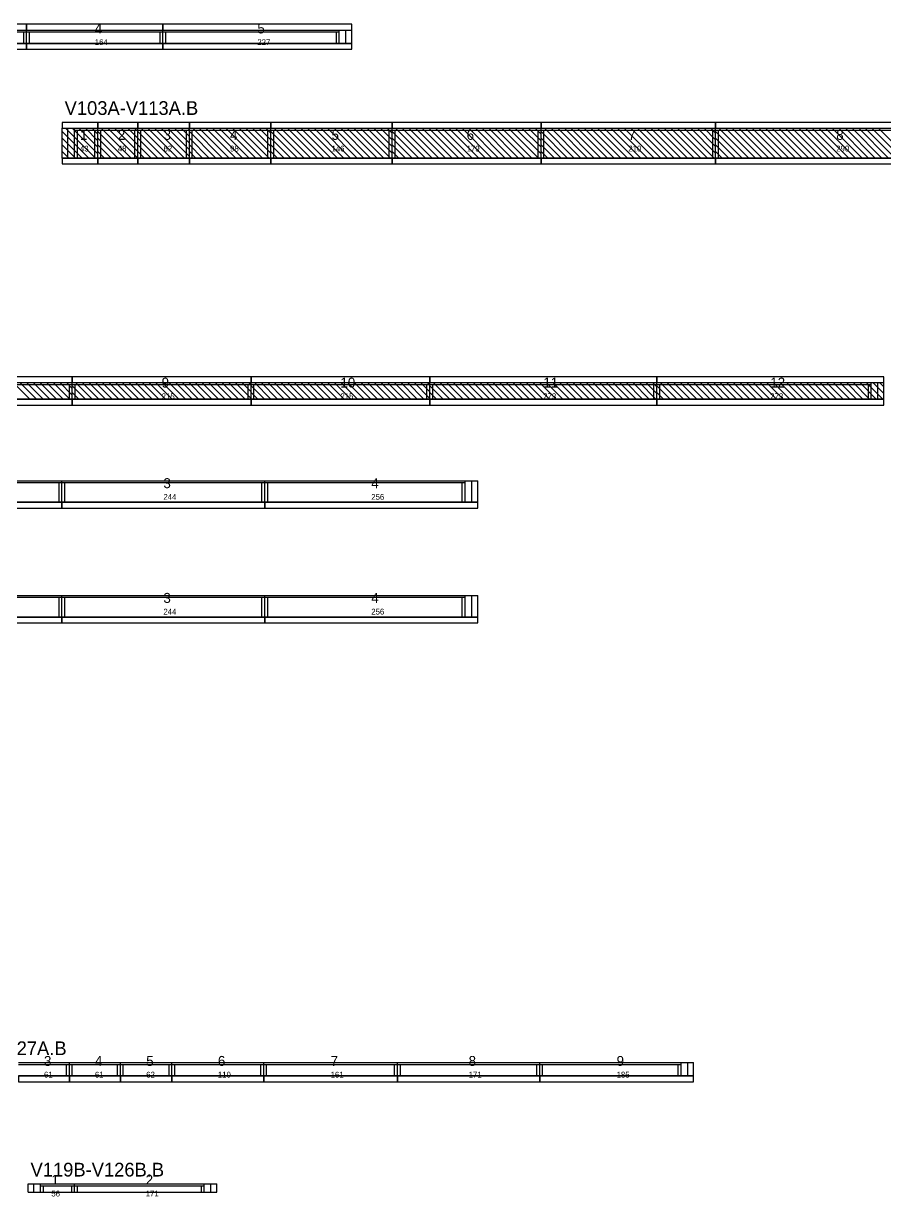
# Model space of a CAD drawing. Header units: metres. Extents: x -10 to 74425, y -2037 to 26.
# Drawn here: x 68877 to 69912, y -1981 to -570 of the extents above; entities that cross this region are included whole.
import ezdxf

# ---------------------------------------------------------------- set-up
doc = ezdxf.new("R2010")
doc.units = ezdxf.units.M
doc.layers.add('VIGAS', color=7, linetype='Continuous')

msp = doc.modelspace()

# ---------------------------------------------------------------- linework, layer by layer
at = {"layer": 'VIGAS'}
for p, q in [((68734.7, -578), (68880.7, -578)), ((68880.7, -594), (68880.7, -578)), ((68880.7, -594), (68880.7, -578)), ((68880.7, -578), (69044.7, -578)), ((68880.7, -594), (68880.7, -578)), ((68880.7, -594), (68880.7, -578)), ((68880.7, -594), (68880.7, -578)), ((69044.7, -594), (69044.7, -578)), ((69044.7, -594), (69044.7, -578)), ((69044.7, -578), (69271.7, -578)), ((69044.7, -594), (69044.7, -578)), ((69044.7, -594), (69044.7, -578)), ((69044.7, -594), (69044.7, -578)), ((69256.7, -594), (69256.7, -578)), ((69264.7, -594), (69264.7, -578)), ((69271.7, -594), (69271.7, -578)), ((68734.7, -580.2), (68880.7, -580.2)), ((68877.2, -594), (68877.2, -580.2)), ((68880.7, -580.2), (69044.7, -580.2)), ((68884.2, -594), (68884.2, -580.2)), ((69041.2, -594), (69041.2, -580.2)), ((69044.7, -580.2), (69256.7, -580.2)), ((69048.2, -594), (69048.2, -580.2)), ((69253.2, -594), (69253.2, -580.2)), ((68734.7, -594), (68880.7, -594)), ((68877.2, -594), (68880.7, -594)), ((68880.7, -594), (69044.7, -594)), ((68880.7, -594), (68884.2, -594)), ((69041.2, -594), (69044.7, -594)), ((69044.7, -594), (69271.7, -594)), ((69044.7, -594), (69048.2, -594)), ((69253.2, -594), (69256.7, -594)), ((68923.4, -696), (68966.4, -696)), ((68923.4, -732), (68923.4, -696)), ((68955.4, -732), (68923.4, -700)), ((68963.4, -732), (68927.4, -696)), ((68930.4, -732), (68930.4, -696)), ((68966.4, -727), (68935.4, -696)), ((68938.4, -732), (68938.4, -696)), ((68938.4, -698.2), (68966.4, -698.2)), ((68941.9, -732), (68941.9, -698.2)), ((68966.4, -719), (68943.4, -696)), ((68966.4, -711), (68951.4, -696)), ((68966.4, -703), (68959.4, -696)), ((68962.9, -732), (68962.9, -698.2)), ((68966.4, -732), (68966.4, -696)), ((68966.4, -732), (68966.4, -696)), ((68966.4, -696), (69014.4, -696)), ((68966.4, -732), (68966.4, -696)), ((68966.4, -732), (68966.4, -696)), ((68966.4, -732), (68966.4, -696)), ((68966.4, -698.2), (69014.4, -698.2)), ((68998.4, -732), (68966.4, -700)), ((68969.9, -732), (68969.9, -698.2)), ((69006.4, -732), (68970.4, -696)), ((69014.4, -732), (68978.4, -696)), ((69014.4, -724), (68986.4, -696)), ((69014.4, -716), (68994.4, -696)), ((69014.4, -708), (69002.4, -696)), ((69014.4, -700), (69010.4, -696)), ((69010.9, -732), (69010.9, -698.2)), ((69014.4, -732), (69014.4, -696)), ((69014.4, -732), (69014.4, -696)), ((69014.4, -696), (69076.4, -696)), ((69014.4, -732), (69014.4, -696)), ((69014.4, -732), (69014.4, -696)), ((69014.4, -732), (69014.4, -696)), ((69014.4, -698.2), (69076.4, -698.2)), ((69046.4, -732), (69014.4, -700)), ((69017.9, -732), (69017.9, -698.2)), ((69054.4, -732), (69018.4, -696)), ((69062.4, -732), (69026.4, -696)), ((69070.4, -732), (69034.4, -696)), ((69076.4, -730), (69042.4, -696)), ((69076.4, -722), (69050.4, -696)), ((69076.4, -714), (69058.4, -696)), ((69076.4, -706), (69066.4, -696)), ((69072.9, -732), (69072.9, -698.2)), ((69076.4, -698), (69074.4, -696)), ((69076.4, -732), (69076.4, -696)), ((69076.4, -732), (69076.4, -696)), ((69076.4, -696), (69174.4, -696)), ((69076.4, -732), (69076.4, -696)), ((69076.4, -732), (69076.4, -696)), ((69076.4, -732), (69076.4, -696)), ((69076.4, -698.2), (69174.4, -698.2)), ((69108.4, -732), (69076.4, -700)), ((69079.9, -732), (69079.9, -698.2)), ((69116.4, -732), (69080.4, -696)), ((69124.4, -732), (69088.4, -696)), ((69132.4, -732), (69096.4, -696)), ((69140.4, -732), (69104.4, -696)), ((69148.4, -732), (69112.4, -696)), ((69156.4, -732), (69120.4, -696)), ((69164.4, -732), (69128.4, -696)), ((69172.4, -732), (69136.4, -696)), ((69174.4, -726), (69144.4, -696)), ((69174.4, -718), (69152.4, -696)), ((69174.4, -710), (69160.4, -696)), ((69174.4, -702), (69168.4, -696)), ((69170.9, -732), (69170.9, -698.2)), ((69174.4, -732), (69174.4, -696)), ((69174.4, -732), (69174.4, -696)), ((69174.4, -696), (69320.4, -696)), ((69174.4, -732), (69174.4, -696)), ((69174.4, -732), (69174.4, -696)), ((69174.4, -732), (69174.4, -696)), ((69174.4, -698.2), (69320.4, -698.2)), ((69206.4, -732), (69174.4, -700)), ((69177.9, -732), (69177.9, -698.2)), ((69214.4, -732), (69178.4, -696)), ((69222.4, -732), (69186.4, -696)), ((69230.4, -732), (69194.4, -696)), ((69238.4, -732), (69202.4, -696)), ((69246.4, -732), (69210.4, -696)), ((69254.4, -732), (69218.4, -696)), ((69262.4, -732), (69226.4, -696)), ((69270.4, -732), (69234.4, -696)), ((69278.4, -732), (69242.4, -696)), ((69286.4, -732), (69250.4, -696)), ((69294.4, -732), (69258.4, -696)), ((69302.4, -732), (69266.4, -696)), ((69310.4, -732), (69274.4, -696)), ((69318.4, -732), (69282.4, -696)), ((69320.4, -726), (69290.4, -696)), ((69320.4, -718), (69298.4, -696)), ((69320.4, -710), (69306.4, -696)), ((69320.4, -702), (69314.4, -696)), ((69316.9, -732), (69316.9, -698.2)), ((69320.4, -732), (69320.4, -696)), ((69320.4, -732), (69320.4, -696)), ((69320.4, -696), (69499.4, -696)), ((69320.4, -732), (69320.4, -696)), ((69320.4, -732), (69320.4, -696)), ((69320.4, -732), (69320.4, -696)), ((69320.4, -698.2), (69499.4, -698.2)), ((69352.4, -732), (69320.4, -700)), ((69323.9, -732), (69323.9, -698.2)), ((69360.4, -732), (69324.4, -696)), ((69368.4, -732), (69332.4, -696)), ((69376.4, -732), (69340.4, -696)), ((69384.4, -732), (69348.4, -696)), ((69392.4, -732), (69356.4, -696)), ((69400.4, -732), (69364.4, -696)), ((69408.4, -732), (69372.4, -696)), ((69416.4, -732), (69380.4, -696)), ((69424.4, -732), (69388.4, -696)), ((69432.4, -732), (69396.4, -696)), ((69440.4, -732), (69404.4, -696)), ((69448.4, -732), (69412.4, -696)), ((69456.4, -732), (69420.4, -696)), ((69464.4, -732), (69428.4, -696)), ((69472.4, -732), (69436.4, -696)), ((69480.4, -732), (69444.4, -696)), ((69488.4, -732), (69452.4, -696)), ((69496.4, -732), (69460.4, -696)), ((69499.4, -727), (69468.4, -696)), ((69499.4, -719), (69476.4, -696)), ((69499.4, -711), (69484.4, -696)), ((69499.4, -703), (69492.4, -696)), ((69495.9, -732), (69495.9, -698.2)), ((69499.4, -732), (69499.4, -696)), ((69499.4, -732), (69499.4, -696)), ((69499.4, -696), (69709.4, -696)), ((69499.4, -732), (69499.4, -696)), ((69499.4, -732), (69499.4, -696)), ((69499.4, -732), (69499.4, -696)), ((69499.4, -698.2), (69709.4, -698.2)), ((69531.4, -732), (69499.4, -700)), ((69502.9, -732), (69502.9, -698.2)), ((69539.4, -732), (69503.4, -696)), ((69547.4, -732), (69511.4, -696)), ((69555.4, -732), (69519.4, -696)), ((69563.4, -732), (69527.4, -696)), ((69571.4, -732), (69535.4, -696)), ((69579.4, -732), (69543.4, -696)), ((69587.4, -732), (69551.4, -696)), ((69595.4, -732), (69559.4, -696)), ((69603.4, -732), (69567.4, -696)), ((69611.4, -732), (69575.4, -696)), ((69619.4, -732), (69583.4, -696)), ((69627.4, -732), (69591.4, -696)), ((69635.4, -732), (69599.4, -696)), ((69643.4, -732), (69607.4, -696)), ((69651.4, -732), (69615.4, -696)), ((69659.4, -732), (69623.4, -696)), ((69667.4, -732), (69631.4, -696)), ((69675.4, -732), (69639.4, -696)), ((69683.4, -732), (69647.4, -696)), ((69691.4, -732), (69655.4, -696)), ((69699.4, -732), (69663.4, -696)), ((69707.4, -732), (69671.4, -696)), ((69709.4, -726), (69679.4, -696)), ((69709.4, -718), (69687.4, -696)), ((69709.4, -710), (69695.4, -696)), ((69709.4, -702), (69703.4, -696)), ((69705.9, -732), (69705.9, -698.2)), ((69709.4, -732), (69709.4, -696)), ((69709.4, -732), (69709.4, -696)), ((69709.4, -696), (69999.4, -696)), ((69709.4, -732), (69709.4, -696)), ((69709.4, -732), (69709.4, -696)), ((69709.4, -732), (69709.4, -696)), ((69709.4, -698.2), (69984.4, -698.2)), ((69741.4, -732), (69709.4, -700)), ((69712.9, -732), (69712.9, -698.2)), ((69749.4, -732), (69713.4, -696)), ((69757.4, -732), (69721.4, -696)), ((69765.4, -732), (69729.4, -696)), ((69773.4, -732), (69737.4, -696)), ((69781.4, -732), (69745.4, -696)), ((69789.4, -732), (69753.4, -696)), ((69797.4, -732), (69761.4, -696)), ((69805.4, -732), (69769.4, -696)), ((69813.4, -732), (69777.4, -696)), ((69821.4, -732), (69785.4, -696)), ((69829.4, -732), (69793.4, -696)), ((69837.4, -732), (69801.4, -696)), ((69845.4, -732), (69809.4, -696)), ((69853.4, -732), (69817.4, -696)), ((69861.4, -732), (69825.4, -696)), ((69869.4, -732), (69833.4, -696)), ((69877.4, -732), (69841.4, -696)), ((69885.4, -732), (69849.4, -696)), ((69893.4, -732), (69857.4, -696)), ((69901.4, -732), (69865.4, -696)), ((69909.4, -732), (69873.4, -696)), ((69917.4, -732), (69881.4, -696)), ((69925.4, -732), (69889.4, -696)), ((69933.4, -732), (69897.4, -696)), ((69941.4, -732), (69905.4, -696)), ((68947.4, -732), (68923.4, -708)), ((68939.4, -732), (68923.4, -716)), ((68990.4, -732), (68966.4, -708)), ((68982.4, -732), (68966.4, -716)), ((69038.4, -732), (69014.4, -708)), ((69030.4, -732), (69014.4, -716)), ((69100.4, -732), (69076.4, -708)), ((69092.4, -732), (69076.4, -716)), ((69198.4, -732), (69174.4, -708)), ((69190.4, -732), (69174.4, -716)), ((69344.4, -732), (69320.4, -708)), ((69336.4, -732), (69320.4, -716)), ((69523.4, -732), (69499.4, -708)), ((69515.4, -732), (69499.4, -716)), ((69733.4, -732), (69709.4, -708)), ((69725.4, -732), (69709.4, -716)), ((68931.4, -732), (68923.4, -724)), ((68923.4, -732), (68966.4, -732)), ((68923.4, -732), (68923.4, -732)), ((68938.4, -732), (68941.9, -732)), ((68962.9, -732), (68966.4, -732)), ((68974.4, -732), (68966.4, -724)), ((68966.4, -732), (69014.4, -732)), ((68966.4, -732), (68969.9, -732)), ((68966.4, -732), (68966.4, -732)), ((69010.9, -732), (69014.4, -732)), ((69022.4, -732), (69014.4, -724)), ((69014.4, -732), (69076.4, -732)), ((69014.4, -732), (69017.9, -732)), ((69014.4, -732), (69014.4, -732)), ((69072.9, -732), (69076.4, -732)), ((69084.4, -732), (69076.4, -724)), ((69076.4, -732), (69174.4, -732)), ((69076.4, -732), (69079.9, -732)), ((69076.4, -732), (69076.4, -732)), ((69170.9, -732), (69174.4, -732)), ((69182.4, -732), (69174.4, -724)), ((69174.4, -732), (69320.4, -732)), ((69174.4, -732), (69177.9, -732)), ((69174.4, -732), (69174.4, -732)), ((69316.9, -732), (69320.4, -732)), ((69328.4, -732), (69320.4, -724)), ((69320.4, -732), (69499.4, -732)), ((69320.4, -732), (69323.9, -732)), ((69320.4, -732), (69320.4, -732)), ((69495.9, -732), (69499.4, -732)), ((69507.4, -732), (69499.4, -724)), ((69499.4, -732), (69709.4, -732)), ((69499.4, -732), (69502.9, -732)), ((69499.4, -732), (69499.4, -732)), ((69705.9, -732), (69709.4, -732)), ((69717.4, -732), (69709.4, -724)), ((69709.4, -732), (69999.4, -732)), ((69709.4, -732), (69712.9, -732)), ((69709.4, -732), (69709.4, -732)), ((68732.6, -1002), (68935.6, -1002)), ((68732.6, -1004.2), (68935.6, -1004.2)), ((68884.6, -1022), (68864.6, -1002)), ((68892.6, -1022), (68872.6, -1002)), ((68900.6, -1022), (68880.6, -1002)), ((68908.6, -1022), (68888.6, -1002)), ((68916.6, -1022), (68896.6, -1002)), ((68924.6, -1022), (68904.6, -1002)), ((68932.6, -1022), (68912.6, -1002)), ((68935.6, -1017), (68920.6, -1002)), ((68935.6, -1009), (68928.6, -1002)), ((68932.1, -1022), (68932.1, -1004.2)), ((68935.6, -1022), (68935.6, -1002)), ((68935.6, -1022), (68935.6, -1002)), ((68935.6, -1002), (69150.6, -1002)), ((68935.6, -1022), (68935.6, -1002)), ((68935.6, -1022), (68935.6, -1002)), ((68935.6, -1022), (68935.6, -1002)), ((68935.6, -1004.2), (69150.6, -1004.2)), ((68951.6, -1022), (68935.6, -1006)), ((68943.6, -1022), (68935.6, -1014)), ((68939.1, -1022), (68939.1, -1004.2)), ((68959.6, -1022), (68939.6, -1002)), ((68967.6, -1022), (68947.6, -1002)), ((68975.6, -1022), (68955.6, -1002)), ((68983.6, -1022), (68963.6, -1002)), ((68991.6, -1022), (68971.6, -1002)), ((68999.6, -1022), (68979.6, -1002)), ((69007.6, -1022), (68987.6, -1002)), ((69015.6, -1022), (68995.6, -1002)), ((69023.6, -1022), (69003.6, -1002)), ((69031.6, -1022), (69011.6, -1002)), ((69039.6, -1022), (69019.6, -1002)), ((69047.6, -1022), (69027.6, -1002)), ((69055.6, -1022), (69035.6, -1002)), ((69063.6, -1022), (69043.6, -1002)), ((69071.6, -1022), (69051.6, -1002)), ((69079.6, -1022), (69059.6, -1002)), ((69087.6, -1022), (69067.6, -1002)), ((69095.6, -1022), (69075.6, -1002)), ((69103.6, -1022), (69083.6, -1002)), ((69111.6, -1022), (69091.6, -1002)), ((69119.6, -1022), (69099.6, -1002)), ((69127.6, -1022), (69107.6, -1002)), ((69135.6, -1022), (69115.6, -1002)), ((69143.6, -1022), (69123.6, -1002)), ((69150.6, -1021), (69131.6, -1002)), ((69150.6, -1013), (69139.6, -1002)), ((69147.1, -1022), (69147.1, -1004.2)), ((69150.6, -1005), (69147.6, -1002)), ((69150.6, -1022), (69150.6, -1002)), ((69150.6, -1022), (69150.6, -1002)), ((69150.6, -1002), (69365.6, -1002)), ((69150.6, -1022), (69150.6, -1002)), ((69150.6, -1022), (69150.6, -1002)), ((69150.6, -1022), (69150.6, -1002)), ((69150.6, -1004.2), (69365.6, -1004.2)), ((69166.6, -1022), (69150.6, -1006)), ((69158.6, -1022), (69150.6, -1014)), ((69154.1, -1022), (69154.1, -1004.2)), ((69174.6, -1022), (69154.6, -1002)), ((69182.6, -1022), (69162.6, -1002)), ((69190.6, -1022), (69170.6, -1002)), ((69198.6, -1022), (69178.6, -1002)), ((69206.6, -1022), (69186.6, -1002)), ((69214.6, -1022), (69194.6, -1002)), ((69222.6, -1022), (69202.6, -1002)), ((69230.6, -1022), (69210.6, -1002)), ((69238.6, -1022), (69218.6, -1002)), ((69246.6, -1022), (69226.6, -1002)), ((69254.6, -1022), (69234.6, -1002)), ((69262.6, -1022), (69242.6, -1002)), ((69270.6, -1022), (69250.6, -1002)), ((69278.6, -1022), (69258.6, -1002)), ((69286.6, -1022), (69266.6, -1002)), ((69294.6, -1022), (69274.6, -1002)), ((69302.6, -1022), (69282.6, -1002)), ((69310.6, -1022), (69290.6, -1002)), ((69318.6, -1022), (69298.6, -1002)), ((69326.6, -1022), (69306.6, -1002)), ((69334.6, -1022), (69314.6, -1002)), ((69342.6, -1022), (69322.6, -1002)), ((69350.6, -1022), (69330.6, -1002)), ((69358.6, -1022), (69338.6, -1002)), ((69365.6, -1021), (69346.6, -1002)), ((69365.6, -1013), (69354.6, -1002)), ((69362.1, -1022), (69362.1, -1004.2)), ((69365.6, -1005), (69362.6, -1002)), ((69365.6, -1022), (69365.6, -1002)), ((69365.6, -1022), (69365.6, -1002)), ((69365.6, -1002), (69638.6, -1002)), ((69365.6, -1022), (69365.6, -1002)), ((69365.6, -1022), (69365.6, -1002)), ((69365.6, -1022), (69365.6, -1002)), ((69365.6, -1004.2), (69638.6, -1004.2)), ((69381.6, -1022), (69365.6, -1006)), ((69373.6, -1022), (69365.6, -1014)), ((69369.1, -1022), (69369.1, -1004.2)), ((69389.6, -1022), (69369.6, -1002)), ((69397.6, -1022), (69377.6, -1002)), ((69405.6, -1022), (69385.6, -1002)), ((69413.6, -1022), (69393.6, -1002)), ((69421.6, -1022), (69401.6, -1002)), ((69429.6, -1022), (69409.6, -1002)), ((69437.6, -1022), (69417.6, -1002)), ((69445.6, -1022), (69425.6, -1002)), ((69453.6, -1022), (69433.6, -1002)), ((69461.6, -1022), (69441.6, -1002)), ((69469.6, -1022), (69449.6, -1002)), ((69477.6, -1022), (69457.6, -1002)), ((69485.6, -1022), (69465.6, -1002)), ((69493.6, -1022), (69473.6, -1002)), ((69501.6, -1022), (69481.6, -1002)), ((69509.6, -1022), (69489.6, -1002)), ((69517.6, -1022), (69497.6, -1002)), ((69525.6, -1022), (69505.6, -1002)), ((69533.6, -1022), (69513.6, -1002)), ((69541.6, -1022), (69521.6, -1002)), ((69549.6, -1022), (69529.6, -1002)), ((69557.6, -1022), (69537.6, -1002)), ((69565.6, -1022), (69545.6, -1002)), ((69573.6, -1022), (69553.6, -1002)), ((69581.6, -1022), (69561.6, -1002)), ((69589.6, -1022), (69569.6, -1002)), ((69597.6, -1022), (69577.6, -1002)), ((69605.6, -1022), (69585.6, -1002)), ((69613.6, -1022), (69593.6, -1002)), ((69621.6, -1022), (69601.6, -1002)), ((69629.6, -1022), (69609.6, -1002)), ((69637.6, -1022), (69617.6, -1002)), ((69638.6, -1015), (69625.6, -1002)), ((69638.6, -1007), (69633.6, -1002)), ((69635.1, -1022), (69635.1, -1004.2)), ((69638.6, -1022), (69638.6, -1002)), ((69638.6, -1022), (69638.6, -1002)), ((69638.6, -1002), (69911.6, -1002)), ((69638.6, -1022), (69638.6, -1002)), ((69638.6, -1022), (69638.6, -1002)), ((69638.6, -1022), (69638.6, -1002)), ((69638.6, -1004.2), (69896.6, -1004.2)), ((69654.6, -1022), (69638.6, -1006)), ((69646.6, -1022), (69638.6, -1014)), ((69642.1, -1022), (69642.1, -1004.2)), ((69662.6, -1022), (69642.6, -1002)), ((69670.6, -1022), (69650.6, -1002)), ((69678.6, -1022), (69658.6, -1002)), ((69686.6, -1022), (69666.6, -1002)), ((69694.6, -1022), (69674.6, -1002)), ((69702.6, -1022), (69682.6, -1002)), ((69710.6, -1022), (69690.6, -1002)), ((69718.6, -1022), (69698.6, -1002)), ((69726.6, -1022), (69706.6, -1002)), ((69734.6, -1022), (69714.6, -1002)), ((69742.6, -1022), (69722.6, -1002)), ((69750.6, -1022), (69730.6, -1002)), ((69758.6, -1022), (69738.6, -1002)), ((69766.6, -1022), (69746.6, -1002)), ((69774.6, -1022), (69754.6, -1002)), ((69782.6, -1022), (69762.6, -1002)), ((69790.6, -1022), (69770.6, -1002)), ((69798.6, -1022), (69778.6, -1002)), ((69806.6, -1022), (69786.6, -1002)), ((69814.6, -1022), (69794.6, -1002)), ((69822.6, -1022), (69802.6, -1002)), ((69830.6, -1022), (69810.6, -1002)), ((69838.6, -1022), (69818.6, -1002)), ((69846.6, -1022), (69826.6, -1002)), ((69854.6, -1022), (69834.6, -1002)), ((69862.6, -1022), (69842.6, -1002)), ((69870.6, -1022), (69850.6, -1002)), ((69878.6, -1022), (69858.6, -1002)), ((69886.6, -1022), (69866.6, -1002)), ((69894.6, -1022), (69874.6, -1002)), ((69902.6, -1022), (69882.6, -1002)), ((69910.6, -1022), (69890.6, -1002)), ((69893.1, -1022), (69893.1, -1004.2)), ((69896.6, -1022), (69896.6, -1002)), ((69911.6, -1015), (69898.6, -1002)), ((69904.6, -1022), (69904.6, -1002)), ((69911.6, -1007), (69906.6, -1002)), ((69911.6, -1022), (69911.6, -1002)), ((68732.6, -1022), (68935.6, -1022)), ((68932.1, -1022), (68935.6, -1022)), ((68935.6, -1022), (69150.6, -1022)), ((68935.6, -1022), (68939.1, -1022)), ((68935.6, -1022), (68935.6, -1022)), ((69147.1, -1022), (69150.6, -1022)), ((69150.6, -1022), (69365.6, -1022)), ((69150.6, -1022), (69154.1, -1022)), ((69150.6, -1022), (69150.6, -1022)), ((69362.1, -1022), (69365.6, -1022)), ((69365.6, -1022), (69638.6, -1022)), ((69365.6, -1022), (69369.1, -1022)), ((69365.6, -1022), (69365.6, -1022)), ((69635.1, -1022), (69638.6, -1022)), ((69638.6, -1022), (69911.6, -1022)), ((69638.6, -1022), (69642.1, -1022)), ((69638.6, -1022), (69638.6, -1022)), ((69893.1, -1022), (69896.6, -1022)), ((68691.2, -1120), (68923.2, -1120)), ((68691.2, -1122.2), (68923.2, -1122.2)), ((68919.7, -1146), (68919.7, -1122.2)), ((68923.2, -1146), (68923.2, -1120)), ((68923.2, -1146), (68923.2, -1120)), ((68923.2, -1120), (69167.2, -1120)), ((68923.2, -1146), (68923.2, -1120)), ((68923.2, -1146), (68923.2, -1120)), ((68923.2, -1146), (68923.2, -1120)), ((68923.2, -1122.2), (69167.2, -1122.2)), ((68926.7, -1146), (68926.7, -1122.2)), ((69163.7, -1146), (69163.7, -1122.2)), ((69167.2, -1146), (69167.2, -1120)), ((69167.2, -1146), (69167.2, -1120)), ((69167.2, -1120), (69423.2, -1120)), ((69167.2, -1146), (69167.2, -1120)), ((69167.2, -1146), (69167.2, -1120)), ((69167.2, -1146), (69167.2, -1120)), ((69167.2, -1122.2), (69408.2, -1122.2)), ((69170.7, -1146), (69170.7, -1122.2)), ((69404.7, -1146), (69404.7, -1122.2)), ((69408.2, -1146), (69408.2, -1120)), ((69416.2, -1146), (69416.2, -1120)), ((69423.2, -1146), (69423.2, -1120)), ((68691.2, -1146), (68923.2, -1146)), ((68919.7, -1146), (68923.2, -1146)), ((68923.2, -1146), (69167.2, -1146)), ((68923.2, -1146), (68926.7, -1146)), ((69163.7, -1146), (69167.2, -1146)), ((69167.2, -1146), (69423.2, -1146)), ((69167.2, -1146), (69170.7, -1146)), ((69404.7, -1146), (69408.2, -1146)), ((68691.2, -1258), (68923.2, -1258)), ((68691.2, -1260.2), (68923.2, -1260.2)), ((68919.7, -1284), (68919.7, -1260.2)), ((68923.2, -1284), (68923.2, -1258)), ((68923.2, -1284), (68923.2, -1258)), ((68923.2, -1258), (69167.2, -1258)), ((68923.2, -1284), (68923.2, -1258)), ((68923.2, -1284), (68923.2, -1258)), ((68923.2, -1284), (68923.2, -1258)), ((68923.2, -1260.2), (69167.2, -1260.2)), ((68926.7, -1284), (68926.7, -1260.2)), ((69163.7, -1284), (69163.7, -1260.2)), ((69167.2, -1284), (69167.2, -1258)), ((69167.2, -1284), (69167.2, -1258)), ((69167.2, -1258), (69423.2, -1258)), ((69167.2, -1284), (69167.2, -1258)), ((69167.2, -1284), (69167.2, -1258)), ((69167.2, -1284), (69167.2, -1258)), ((69167.2, -1260.2), (69408.2, -1260.2)), ((69170.7, -1284), (69170.7, -1260.2)), ((69404.7, -1284), (69404.7, -1260.2)), ((69408.2, -1284), (69408.2, -1258)), ((69416.2, -1284), (69416.2, -1258)), ((69423.2, -1284), (69423.2, -1258)), ((68691.2, -1284), (68923.2, -1284)), ((68919.7, -1284), (68923.2, -1284)), ((68923.2, -1284), (69167.2, -1284)), ((68923.2, -1284), (68926.7, -1284)), ((69163.7, -1284), (69167.2, -1284)), ((69167.2, -1284), (69423.2, -1284)), ((69167.2, -1284), (69170.7, -1284)), ((69404.7, -1284), (69408.2, -1284)), ((68871.1, -1820), (68932.1, -1820)), ((68932.1, -1836), (68932.1, -1820)), ((68932.1, -1836), (68932.1, -1820)), ((68932.1, -1820), (68993.5, -1820)), ((68932.1, -1836), (68932.1, -1820)), ((68932.1, -1836), (68932.1, -1820)), ((68932.1, -1836), (68932.1, -1820)), ((68993.5, -1836), (68993.5, -1820)), ((68993.5, -1836), (68993.5, -1820)), ((68993.5, -1820), (69055.5, -1820)), ((68993.5, -1836), (68993.5, -1820)), ((68993.5, -1836), (68993.5, -1820)), ((68993.5, -1836), (68993.5, -1820)), ((69055.5, -1836), (69055.5, -1820)), ((69055.5, -1836), (69055.5, -1820)), ((69055.5, -1820), (69165.8, -1820)), ((69055.5, -1836), (69055.5, -1820)), ((69055.5, -1836), (69055.5, -1820)), ((69055.5, -1836), (69055.5, -1820)), ((69165.8, -1836), (69165.8, -1820)), ((69165.8, -1836), (69165.8, -1820)), ((69165.8, -1820), (69326.8, -1820)), ((69165.8, -1836), (69165.8, -1820)), ((69165.8, -1836), (69165.8, -1820)), ((69165.8, -1836), (69165.8, -1820)), ((69326.8, -1836), (69326.8, -1820)), ((69326.8, -1836), (69326.8, -1820)), ((69326.8, -1820), (69497.8, -1820)), ((69326.8, -1836), (69326.8, -1820)), ((69326.8, -1836), (69326.8, -1820)), ((69326.8, -1836), (69326.8, -1820)), ((69497.8, -1836), (69497.8, -1820)), ((69497.8, -1836), (69497.8, -1820)), ((69497.8, -1820), (69682.8, -1820)), ((69497.8, -1836), (69497.8, -1820)), ((69497.8, -1836), (69497.8, -1820)), ((69497.8, -1836), (69497.8, -1820)), ((69667.8, -1836), (69667.8, -1820)), ((69675.8, -1836), (69675.8, -1820)), ((69682.8, -1836), (69682.8, -1820)), ((68871.1, -1822.2), (68932.1, -1822.2)), ((68928.6, -1836), (68928.6, -1822.2)), ((68932.1, -1822.2), (68993.5, -1822.2)), ((68935.6, -1836), (68935.6, -1822.2)), ((68990, -1836), (68990, -1822.2)), ((68993.5, -1822.2), (69055.5, -1822.2)), ((68997, -1836), (68997, -1822.2)), ((69052, -1836), (69052, -1822.2)), ((69055.5, -1822.2), (69165.8, -1822.2)), ((69059, -1836), (69059, -1822.2)), ((69162.3, -1836), (69162.3, -1822.2)), ((69165.8, -1822.2), (69326.8, -1822.2)), ((69169.3, -1836), (69169.3, -1822.2)), ((69323.3, -1836), (69323.3, -1822.2)), ((69326.8, -1822.2), (69497.8, -1822.2)), ((69330.3, -1836), (69330.3, -1822.2)), ((69494.3, -1836), (69494.3, -1822.2)), ((69497.8, -1822.2), (69667.8, -1822.2)), ((69501.3, -1836), (69501.3, -1822.2)), ((69664.3, -1836), (69664.3, -1822.2)), ((68871.1, -1836), (68932.1, -1836)), ((68928.6, -1836), (68932.1, -1836)), ((68932.1, -1836), (68993.5, -1836)), ((68932.1, -1836), (68935.6, -1836)), ((68990, -1836), (68993.5, -1836)), ((68993.5, -1836), (69055.5, -1836)), ((68993.5, -1836), (68997, -1836)), ((69052, -1836), (69055.5, -1836)), ((69055.5, -1836), (69165.8, -1836)), ((69055.5, -1836), (69059, -1836)), ((69162.3, -1836), (69165.8, -1836)), ((69165.8, -1836), (69326.8, -1836)), ((69165.8, -1836), (69169.3, -1836)), ((69323.3, -1836), (69326.8, -1836)), ((69326.8, -1836), (69497.8, -1836)), ((69326.8, -1836), (69330.3, -1836)), ((69494.3, -1836), (69497.8, -1836)), ((69497.8, -1836), (69682.8, -1836)), ((69497.8, -1836), (69501.3, -1836)), ((69664.3, -1836), (69667.8, -1836)), ((68882.4, -1966), (68938.4, -1966)), ((68882.4, -1976), (68882.4, -1966)), ((68889.4, -1976), (68889.4, -1966)), ((68897.4, -1976), (68897.4, -1966)), ((68897.4, -1968.2), (68938.4, -1968.2)), ((68900.9, -1976), (68900.9, -1968.2)), ((68934.9, -1976), (68934.9, -1968.2)), ((68938.4, -1976), (68938.4, -1966)), ((68938.4, -1976), (68938.4, -1966)), ((68938.4, -1966), (69109.4, -1966)), ((68938.4, -1976), (68938.4, -1966)), ((68938.4, -1976), (68938.4, -1966)), ((68938.4, -1976), (68938.4, -1966)), ((68938.4, -1968.2), (69094.4, -1968.2)), ((68941.9, -1976), (68941.9, -1968.2)), ((69090.9, -1976), (69090.9, -1968.2)), ((69094.4, -1976), (69094.4, -1966)), ((69102.4, -1976), (69102.4, -1966)), ((69109.4, -1976), (69109.4, -1966)), ((68882.4, -1976), (68938.4, -1976)), ((68897.4, -1976), (68900.9, -1976)), ((68934.9, -1976), (68938.4, -1976)), ((68938.4, -1976), (69109.4, -1976)), ((68938.4, -1976), (68941.9, -1976)), ((69090.9, -1976), (69094.4, -1976))]:
    msp.add_line(p, q, dxfattribs=at)
for points in [[(68734.7, -578), (68880.7, -578), (68880.7, -571), (68734.7, -571)], [(68880.7, -578), (69044.7, -578), (69044.7, -571), (68880.7, -571)], [(69044.7, -578), (69271.7, -578), (69271.7, -571), (69044.7, -571)], [(68734.7, -601), (68880.7, -601), (68880.7, -594), (68734.7, -594)], [(68880.7, -601), (69044.7, -601), (69044.7, -594), (68880.7, -594)], [(69044.7, -601), (69271.7, -601), (69271.7, -594), (69044.7, -594)], [(68923.4, -696), (68966.4, -696), (68966.4, -689), (68923.4, -689)], [(68966.4, -696), (69014.4, -696), (69014.4, -689), (68966.4, -689)], [(69014.4, -696), (69076.4, -696), (69076.4, -689), (69014.4, -689)], [(69076.4, -696), (69174.4, -696), (69174.4, -689), (69076.4, -689)], [(69174.4, -696), (69320.4, -696), (69320.4, -689), (69174.4, -689)], [(69320.4, -696), (69499.4, -696), (69499.4, -689), (69320.4, -689)], [(69499.4, -696), (69709.4, -696), (69709.4, -689), (69499.4, -689)], [(69709.4, -696), (69999.4, -696), (69999.4, -689), (69709.4, -689)], [(68923.4, -739), (68966.4, -739), (68966.4, -732), (68923.4, -732)], [(68966.4, -739), (69014.4, -739), (69014.4, -732), (68966.4, -732)], [(69014.4, -739), (69076.4, -739), (69076.4, -732), (69014.4, -732)], [(69076.4, -739), (69174.4, -739), (69174.4, -732), (69076.4, -732)], [(69174.4, -739), (69320.4, -739), (69320.4, -732), (69174.4, -732)], [(69320.4, -739), (69499.4, -739), (69499.4, -732), (69320.4, -732)], [(69499.4, -739), (69709.4, -739), (69709.4, -732), (69499.4, -732)], [(69709.4, -739), (69999.4, -739), (69999.4, -732), (69709.4, -732)], [(68732.6, -1002), (68935.6, -1002), (68935.6, -995), (68732.6, -995)], [(68935.6, -1002), (69150.6, -1002), (69150.6, -995), (68935.6, -995)], [(69150.6, -1002), (69365.6, -1002), (69365.6, -995), (69150.6, -995)], [(69365.6, -1002), (69638.6, -1002), (69638.6, -995), (69365.6, -995)], [(69638.6, -1002), (69911.6, -1002), (69911.6, -995), (69638.6, -995)], [(68732.6, -1029), (68935.6, -1029), (68935.6, -1022), (68732.6, -1022)], [(68935.6, -1029), (69150.6, -1029), (69150.6, -1022), (68935.6, -1022)], [(69150.6, -1029), (69365.6, -1029), (69365.6, -1022), (69150.6, -1022)], [(69365.6, -1029), (69638.6, -1029), (69638.6, -1022), (69365.6, -1022)], [(69638.6, -1029), (69911.6, -1029), (69911.6, -1022), (69638.6, -1022)], [(68691.2, -1153), (68923.2, -1153), (68923.2, -1146), (68691.2, -1146)], [(68923.2, -1153), (69167.2, -1153), (69167.2, -1146), (68923.2, -1146)], [(69167.2, -1153), (69423.2, -1153), (69423.2, -1146), (69167.2, -1146)], [(68691.2, -1291), (68923.2, -1291), (68923.2, -1284), (68691.2, -1284)], [(68923.2, -1291), (69167.2, -1291), (69167.2, -1284), (68923.2, -1284)], [(69167.2, -1291), (69423.2, -1291), (69423.2, -1284), (69167.2, -1284)], [(68871.1, -1843), (68932.1, -1843), (68932.1, -1836), (68871.1, -1836)], [(68932.1, -1843), (68993.5, -1843), (68993.5, -1836), (68932.1, -1836)], [(68993.5, -1843), (69055.5, -1843), (69055.5, -1836), (68993.5, -1836)], [(69055.5, -1843), (69165.8, -1843), (69165.8, -1836), (69055.5, -1836)], [(69165.8, -1843), (69326.8, -1843), (69326.8, -1836), (69165.8, -1836)], [(69326.8, -1843), (69497.8, -1843), (69497.8, -1836), (69326.8, -1836)], [(69497.8, -1843), (69682.8, -1843), (69682.8, -1836), (69497.8, -1836)]]:
    msp.add_lwpolyline(points, close=True, dxfattribs=at)

# ---------------------------------------------------------------- texts
for s, height, p in [('4', 12, (68962.7, -582)), ('5', 12, (69158.2, -582)), ('164', 7, (68962.7, -596)), ('227', 7, (69158.2, -596)), ('V103A-V113A.B', 16.5, (68926.4, -680)), ('1', 12, (68944.9, -710)), ('2', 12, (68990.4, -710)), ('3', 12, (69045.4, -710)), ('4', 12, (69125.4, -710)), ('5', 12, (69247.4, -710)), ('6', 12, (69409.9, -710)), ('7', 12, (69604.4, -710)), ('8', 12, (69854.4, -710)), ('43', 7, (68944.9, -724)), ('48', 7, (68990.4, -724)), ('62', 7, (69045.4, -724)), ('98', 7, (69125.4, -724)), ('146', 7, (69247.4, -724)), ('179', 7, (69409.9, -724)), ('210', 7, (69604.4, -724)), ('290', 7, (69854.4, -724)), ('9', 12, (69043.1, -1008)), ('10', 12, (69258.1, -1008)), ('11', 12, (69502.1, -1008)), ('12', 12, (69775.1, -1008)), ('215', 7, (69043.1, -1022)), ('215', 7, (69258.1, -1022)), ('273', 7, (69502.1, -1022)), ('273', 7, (69775.1, -1022)), ('3', 12, (69045.2, -1129)), ('4', 12, (69295.2, -1129)), ('244', 7, (69045.2, -1143)), ('256', 7, (69295.2, -1143)), ('3', 12, (69045.2, -1267)), ('4', 12, (69295.2, -1267)), ('244', 7, (69045.2, -1281)), ('256', 7, (69295.2, -1281)), ('V118A-V127A.B', 16.5, (68768.1, -1811)), ('3', 12, (68901.6, -1824)), ('4', 12, (68962.8, -1824)), ('5', 12, (69024.5, -1824)), ('6', 12, (69110.7, -1824)), ('7', 12, (69246.3, -1824)), ('8', 12, (69412.3, -1824)), ('9', 12, (69590.3, -1824)), ('61', 7, (68901.6, -1838)), ('61', 7, (68962.8, -1838)), ('62', 7, (69024.5, -1838)), ('110', 7, (69110.7, -1838)), ('161', 7, (69246.3, -1838)), ('171', 7, (69412.3, -1838)), ('185', 7, (69590.3, -1838)), ('V119B-V126B.B', 16.5, (68885.4, -1957)), ('1', 12, (68910.4, -1967)), ('2', 12, (69023.9, -1967)), ('56', 7, (68910.4, -1981)), ('171', 7, (69023.9, -1981))]:
    msp.add_text(s, height=height, dxfattribs=at).set_placement(p)

doc.saveas('drawing.dxf')
